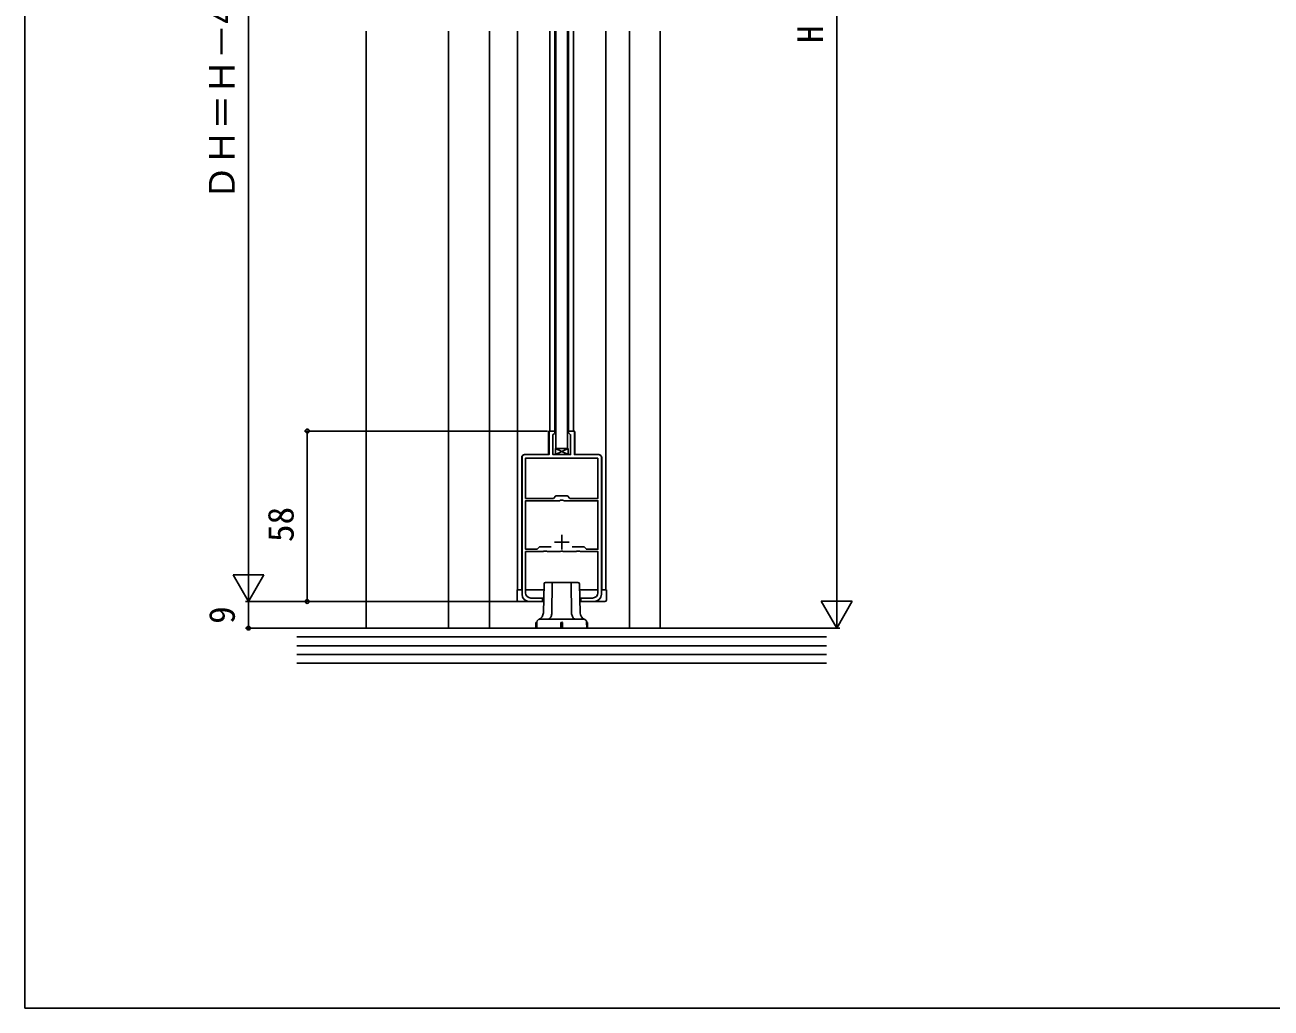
# Model space of a CAD drawing. Units: millimetres, scale not verified. Extents: x -525 to 525, y -783 to 779.
# Drawn here: x -525 to -101.3, y -782.7 to -448.4 of the extents above; entities that cross this region are included whole.
import ezdxf
from ezdxf.enums import TextEntityAlignment as Align

# ---------------------------------------------------------------- set-up
doc = ezdxf.new("R2010")
doc.units = ezdxf.units.MM
doc.header["$LTSCALE"] = 4
for name, color, linetype in [('0-3_YKK_11', 7, 'Continuous'), ('0-4_YKK_12', 2, 'Continuous'), ('0-5_YKK_13', 4, 'Continuous'), ('0-7_YKK_D', 6, 'Continuous'), ('0-8_YKK_ZWAK', 7, 'Continuous'), ('0-9_YSS_K', 3, 'Continuous')]:
    doc.layers.add(name, color=color, linetype=linetype)
doc.styles.add('ＭＳ ゴシック', font='')
doc.styles.get('ＭＳ ゴシック').set_extended_font_data('MS Gothic')

msp = doc.modelspace()

# ---------------------------------------------------------------- linework, layer by layer
at = {"layer": '0-3_YKK_11'}
for p, q in [((-356, -641.962), (-356, -595.462)), ((-329, -595.462), (-329, -641.962)), ((-342.5, -621.762), (-342.5, -626.762)), ((-345, -624.262), (-340, -624.262))]:
    msp.add_line(p, q, dxfattribs=at)
for points in [[(-355, -594.462), (-346.8, -594.462), (-346.8, -586.462), (-344.8, -586.462), (-344.8, -587.062), (-345, -587.262), (-345.5, -587.762), (-345.5, -594.462), (-339.5, -594.462), (-339.5, -587.762), (-340, -587.262), (-340.2, -587.062), (-340.2, -586.462), (-338.2, -586.462), (-338.2, -594.462), (-330, -594.462)], [(-338.967, -625.862), (-334.9, -625.862), (-334.1, -626.662), (-330.2, -626.662), (-330.2, -610.162), (-341.758, -610.162), (-342.036, -609.975), (-342.964, -609.975), (-343.242, -610.162), (-354.8, -610.162), (-354.8, -626.662), (-350.9, -626.662), (-350.1, -625.862), (-346.033, -625.862)], [(-330.2, -641.462), (-330.2, -627.462), (-336.158, -627.462), (-336.436, -627.275), (-337.364, -627.275), (-337.642, -627.462), (-342.042, -627.462), (-342.225, -627.342), (-342.775, -627.342), (-342.958, -627.462), (-347.358, -627.462), (-347.636, -627.275), (-348.564, -627.275), (-348.842, -627.462), (-354.8, -627.462), (-354.8, -641.462)], [(-353, -643.262), (-349, -643.262), (-349, -644.462), (-353.5, -644.462)], [(-331.5, -644.462), (-336, -644.462), (-336, -643.262), (-332, -643.262)]]:
    msp.add_lwpolyline(points, dxfattribs=at)
msp.add_lwpolyline([(-330.2, -595.662), (-354.8, -595.662), (-354.8, -609.362), (-345.3, -609.362), (-344.5, -608.562), (-340.5, -608.562), (-339.7, -609.362), (-330.2, -609.362)], close=True, dxfattribs=at)
msp.add_lwpolyline([(-330.2, -595.662), (-354.8, -595.662), (-354.8, -609.362), (-345.3, -609.362), (-344.5, -608.562), (-340.5, -608.562), (-339.7, -609.362), (-330.2, -609.362)], close=True, dxfattribs=at)
for centre, radius, start, end in [((-355, -595.462), 1, 90.00001, 179.99999), ((-330, -595.462), 1, 0.00001, 89.99999), ((-353.5, -641.962), 2.5, 180.00001, 269.99999), ((-353, -641.462), 1.8, 180.00001, 269.99999), ((-332, -641.462), 1.8, 270.00001, 359.99999), ((-331.5, -641.962), 2.5, 270.00001, 359.99999)]:
    msp.add_arc(centre, radius, start, end, dxfattribs=at)
at = {"layer": '0-4_YKK_12'}
for p, q in [((-409.002, -450.462), (-409.002, -653.462)), ((-367.002, -450.462), (-367.002, -653.462)), ((-357.5, -640.462), (-357.5, -450.462)), ((-346.5, -450.462), (-346.5, -586.504)), ((-344.8, -450.462), (-344.8, -586.462)), ((-340.2, -450.462), (-340.2, -586.462)), ((-338.5, -450.462), (-338.5, -586.504)), ((-327.5, -450.462), (-327.5, -640.462)), ((-319.496, -450.462), (-319.496, -653.462)), ((-308.996, -450.462), (-308.996, -653.462)), ((-347, -586.962), (-347, -594.162)), ((-344.5, -586.462), (-346.5, -586.462)), ((-338.5, -586.462), (-340.5, -586.462)), ((-338, -586.962), (-338, -594.162)), ((-356.1, -640.462), (-356.1, -595.462)), ((-355.1, -594.462), (-347.3, -594.462)), ((-329.9, -594.462), (-337.7, -594.462)), ((-328.9, -640.462), (-328.9, -595.462))]:
    msp.add_line(p, q, dxfattribs=at)
for centre, radius, start, end in [((-346.5, -586.962), 0.5, 90, 180), ((-338.5, -586.962), 0.5, 0, 90), ((-355.1, -595.462), 1, 90, 180), ((-347.3, -594.162), 0.3, 270, 0), ((-337.7, -594.162), 0.3, 180, 270), ((-329.9, -595.462), 1, 0, 90)]:
    msp.add_arc(centre, radius, start, end, dxfattribs=at)
at = {"layer": '0-5_YKK_13'}
for p, q in [((-344.65, -594.462), (-340.35, -592.462)), ((-340.35, -594.462), (-344.65, -592.462)), ((-344.5, -592.462), (-340.5, -592.462)), ((-348.747, -648.265), (-348.512, -638.45)), ((-348.012, -637.962), (-347.789, -637.962)), ((-347.789, -637.962), (-345.478, -637.962)), ((-345.825, -648.022), (-345.755, -638.45)), ((-345.478, -637.962), (-345.201, -637.962)), ((-345.201, -637.962), (-339.799, -637.962)), ((-339.799, -637.962), (-339.522, -637.962)), ((-339.522, -637.962), (-337.211, -637.962)), ((-339.245, -638.45), (-339.175, -648.022)), ((-337.211, -637.962), (-336.988, -637.962)), ((-336.488, -638.45), (-336.253, -648.265)), ((-357.7, -640.462), (-357.7, -643.962)), ((-356, -640.462), (-357.7, -640.462)), ((-348.5, -640.462), (-354.8, -640.462)), ((-330.2, -640.462), (-336.5, -640.462)), ((-327.3, -640.462), (-329, -640.462)), ((-327.3, -640.462), (-327.3, -643.962)), ((-348.6, -644.462), (-357.2, -644.462)), ((-327.8, -644.462), (-336.5, -644.462)), ((-351.3, -653.462), (-351.3, -651.762)), ((-351, -653.462), (-350.965, -651.445)), ((-351, -651.462), (-350.965, -651.462)), ((-349.965, -650.462), (-348.956, -650.462)), ((-348.956, -650.462), (-345, -650.462)), ((-345, -650.462), (-340, -650.462)), ((-342.8, -653.462), (-342.8, -651.762)), ((-340, -650.462), (-336.044, -650.462)), ((-336.044, -650.462), (-335.035, -650.462)), ((-334, -651.462), (-334.035, -651.462)), ((-333.7, -653.462), (-333.7, -651.762)), ((-351, -653.462), (-351.3, -653.462)), ((-350.196, -653.462), (-351, -653.462)), ((-345, -653.462), (-350.196, -653.462)), ((-345, -653.462), (-342.8, -653.462)), ((-342.5, -653.462), (-342.8, -653.462)), ((-342.2, -653.462), (-340, -653.462)), ((-334.804, -653.462), (-340, -653.462)), ((-333.7, -653.462), (-334, -653.462))]:
    msp.add_line(p, q, dxfattribs=at)
for points in [[(-344.5, -450.462), (-344.5, -592.462), (-340.5, -592.462), (-340.5, -450.462)], [(-345.755, -638.45), (-345.749, -638.354), (-345.732, -638.263), (-345.706, -638.178), (-345.672, -638.105), (-345.63, -638.044), (-345.583, -637.999), (-345.531, -637.972), (-345.478, -637.962)], [(-339.245, -638.45), (-339.251, -638.354), (-339.268, -638.263), (-339.294, -638.178), (-339.328, -638.105), (-339.37, -638.044), (-339.417, -637.999), (-339.469, -637.972), (-339.522, -637.962)], [(-347.211, -650.462), (-347.033, -650.442), (-346.858, -650.38), (-346.688, -650.278), (-346.528, -650.137), (-346.378, -649.961), (-346.243, -649.751), (-346.123, -649.512), (-346.022, -649.247), (-345.94, -648.96), (-345.879, -648.657), (-345.841, -648.343), (-345.825, -648.022)], [(-339.175, -648.022), (-339.159, -648.343), (-339.121, -648.657), (-339.06, -648.96), (-338.978, -649.247), (-338.877, -649.512), (-338.757, -649.751), (-338.622, -649.961), (-338.472, -650.137), (-338.312, -650.278), (-338.142, -650.38), (-337.967, -650.442), (-337.789, -650.462)], [(-342.2, -651.762), (-342.2, -653.462), (-342.5, -653.462)], [(-334.035, -651.445), (-334, -653.462), (-334.804, -653.462)]]:
    msp.add_lwpolyline(points, dxfattribs=at)
msp.add_lwpolyline([(-344.65, -594.462), (-344.65, -592.462), (-340.35, -592.462), (-340.35, -594.462)], close=True, dxfattribs=at)
for centre, radius, start, end in [((-348.012, -638.462), 0.5, 90, 178.62517), ((-336.988, -638.462), 0.5, 1.37483, 90), ((-357.2, -643.962), 0.5, 180, 270), ((-327.8, -643.962), 0.5, 270, 0), ((-351, -651.762), 0.3, 90, 180), ((-349.965, -651.462), 1, 90, 179), ((-351.247, -648.205), 2.5, 291.47998, 358.62517), ((-342.5, -651.762), 0.3, 90, 180), ((-342.5, -651.762), 0.3, 0, 90), ((-333.753, -648.205), 2.5, 181.37483, 248.52002), ((-335.035, -651.462), 1, 1, 90), ((-334, -651.762), 0.3, 0, 90)]:
    msp.add_arc(centre, radius, start, end, dxfattribs=at)
at = {"layer": '0-7_YKK_D'}
for p, q in [((-248.996, -642.962), (-248.996, -254.962)), ((-449.002, -288.961), (-449.002, -633.962)), ((-347.3, -586.462), (-430.002, -586.462)), ((-429.002, -644.462), (-429.002, -586.462)), ((-449.002, -644.462), (-449.002, -626.276)), ((-449.002, -644.462), (-454.252, -635.369)), ((-443.752, -635.369), (-454.252, -635.369)), ((-449.002, -644.462), (-443.752, -635.369)), ((-248.996, -653.462), (-248.996, -635.276)), ((-353.9, -644.462), (-450.002, -644.462)), ((-353.9, -644.462), (-450.002, -644.462)), ((-449.002, -644.462), (-449.002, -653.462)), ((-353.9, -644.462), (-430.002, -644.462)), ((-248.996, -653.462), (-254.246, -644.369)), ((-243.746, -644.369), (-254.246, -644.369)), ((-248.996, -653.462), (-243.746, -644.369)), ((-412.002, -653.462), (-450.002, -653.462)), ((-317.004, -653.462), (-247.996, -653.462))]:
    msp.add_line(p, q, dxfattribs=at)
for centre in [(-429.002, -586.462), (-429.002, -644.462), (-449.002, -653.462)]:
    msp.add_circle(centre, 0.637, dxfattribs=at)
at = {"layer": '0-8_YKK_ZWAK'}
msp.add_line((-525, 747.3), (-525, -782.7), dxfattribs=at)
msp.add_lwpolyline([(-525, -782.7), (525, -782.7), (525, 747.3)], dxfattribs=at)
at = {"layer": '0-9_YSS_K'}
for p, q in [((-381.002, -450.462), (-381.002, -653.462)), ((-432.5, -653.462), (-252.502, -653.462)), ((-252.502, -656.462), (-432.5, -656.462)), ((-252.502, -659.462), (-432.5, -659.462)), ((-252.502, -662.462), (-432.5, -662.462)), ((-252.502, -665.462), (-432.5, -665.462))]:
    msp.add_line(p, q, dxfattribs=at)

# ---------------------------------------------------------------- texts
at = {"layer": '0-7_YKK_D', "style": 'ＭＳ ゴシック'}
for s, p in [('ＤＨ＝Ｈ－43', (-451.002, -508.03)), ('H', (-250.996, -454.553)), ('58', (-431.002, -624.224)), ('9', (-451.002, -652.051))]:
    msp.add_text(s, height=8.798, rotation=90, dxfattribs=at).set_placement(p, align=Align.BOTTOM_LEFT)

doc.saveas('drawing.dxf')
